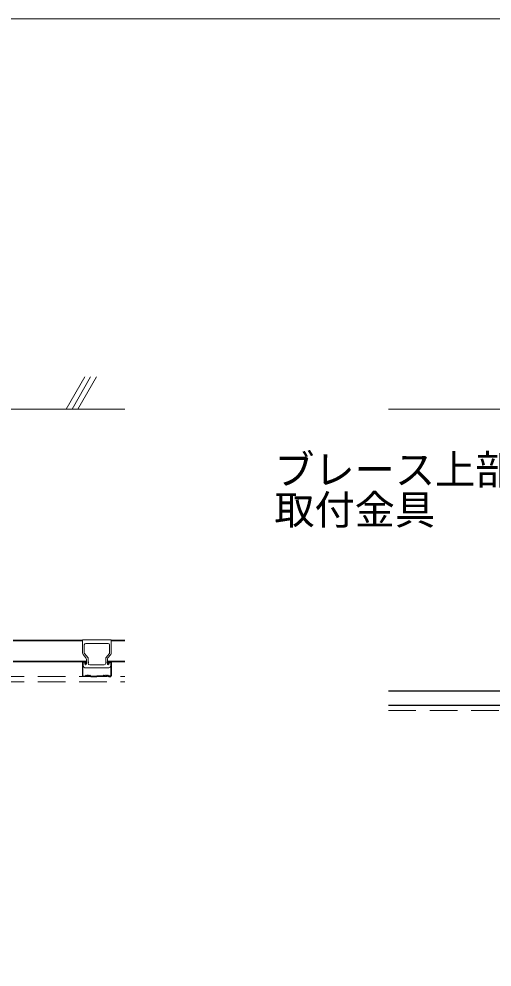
# Model space of a CAD drawing. Units: millimetres, scale not verified. Extents: x -7800 to 7800, y -5387 to 5300.
# Drawn here: x -5097 to -4273, y 170 to 1820 of the extents above; entities that cross this region are included whole.
import ezdxf
from ezdxf.enums import TextEntityAlignment as Align

# ---------------------------------------------------------------- set-up
doc = ezdxf.new("R2010")
doc.units = ezdxf.units.MM
doc.header["$LTSCALE"] = 40
doc.linetypes.add('DASHED1', pattern=[1.8, 1.2, -0.6])
for name, color, linetype, lineweight in [('7-2_野縁受け', 3, 'Continuous', 18), ('7-3_野縁', 2, 'Continuous', 25), ('7-6_文字', 7, 'Continuous', 18), ('7-9_躯体他', 4, 'Continuous', 9), ('7-A_クリップ', 7, 'Continuous', 18), ('7-D_パネル', 4, 'DASHED1', 9), ('F-3_野縁', 3, 'Continuous', 18)]:
    doc.layers.add(name, color=color, linetype=linetype, lineweight=lineweight)
doc.styles.add('ＭＳ ゴシック', font='')
doc.styles.get('ＭＳ ゴシック').set_extended_font_data('MS Gothic')

msp = doc.modelspace()

# ---------------------------------------------------------------- linework, layer by layer
at = {"layer": '7-2_野縁受け'}
for p, q in [((-5107.23, 738.74), (-4986.08, 738.74)), ((-5107.23, 737.54), (-4986.08, 737.54)), ((-4936.08, 738.74), (-4912.47, 738.74)), ((-4936.08, 737.54), (-4912.47, 737.54)), ((-5107.23, 701.94), (-4979.33, 701.94)), ((-5107.23, 700.74), (-4979.33, 700.74)), ((-4942.83, 701.94), (-4912.47, 701.94)), ((-4942.83, 700.74), (-4912.47, 700.74))]:
    msp.add_line(p, q, dxfattribs=at)
at = {"layer": '7-3_野縁'}
for p, q in [((-4986.08, 699.74), (-4986.08, 676.78)), ((-4985.58, 676.76), (-4985.58, 699.74)), ((-4982.08, 700.74), (-4985.08, 700.74)), ((-4982.08, 700.24), (-4985.08, 700.24)), ((-4981.58, 697.74), (-4981.58, 699.74)), ((-4981.58, 697.74), (-4981.08, 697.74)), ((-4981.08, 697.74), (-4981.08, 699.74)), ((-4976.33, 700.74), (-4976.33, 698.59)), ((-4945.83, 700.74), (-4945.83, 698.59)), ((-4941.08, 697.74), (-4941.08, 699.74)), ((-4940.58, 697.74), (-4941.08, 697.74)), ((-4940.58, 697.74), (-4940.58, 699.74)), ((-4940.08, 700.74), (-4937.08, 700.74)), ((-4940.08, 700.24), (-4937.08, 700.24)), ((-4936.58, 676.76), (-4936.58, 699.74)), ((-4936.08, 699.74), (-4936.08, 676.78)), ((-4980.43, 677.09), (-4981.14, 676.38)), ((-4981.14, 676.38), (-4980.43, 677.09)), ((-4980.08, 676.74), (-4980.79, 676.03)), ((-4980.08, 676.74), (-4980.79, 676.03)), ((-4973.08, 676.74), (-4972.37, 676.03)), ((-4972.73, 677.09), (-4972.02, 676.38)), ((-4949.43, 677.09), (-4950.14, 676.38)), ((-4949.08, 676.74), (-4949.78, 676.03)), ((-4942.08, 676.74), (-4941.37, 676.03)), ((-4942.08, 676.74), (-4941.37, 676.03)), ((-4941.72, 677.09), (-4941.02, 676.38)), ((-4941.02, 676.38), (-4941.72, 677.09)), ((-4985.08, 676.24), (-4981.49, 676.24)), ((-4985.08, 676.24), (-4981.49, 676.24)), ((-4981.49, 675.74), (-4985.08, 675.74)), ((-4981.49, 675.74), (-4985.08, 675.74)), ((-4971.67, 676.24), (-4961.08, 676.24)), ((-4971.67, 675.74), (-4961.08, 675.74)), ((-4950.49, 676.24), (-4961.08, 676.24)), ((-4950.49, 675.74), (-4961.08, 675.74)), ((-4937.08, 676.24), (-4940.66, 676.24)), ((-4937.08, 676.24), (-4940.66, 676.24)), ((-4940.66, 675.74), (-4937.08, 675.74)), ((-4940.66, 675.74), (-4937.08, 675.74)), ((-4453.6, 650.71), (-4135.17, 650.71)), ((-4453.6, 625.71), (-2155.95, 625.71))]:
    msp.add_line(p, q, dxfattribs=at)
for centre, radius, start, end in [((-4985.08, 699.74), 1, 90.00299, 180.00299), ((-4985.08, 699.74), 0.5, 90.00299, 180.00299), ((-4982.08, 699.74), 1, 0.00299, 90.00299), ((-4982.08, 699.74), 0.5, 0.00299, 90.00299), ((-4940.08, 699.74), 1, 89.99699, 179.99699), ((-4940.08, 699.74), 0.5, 89.99699, 179.99699), ((-4937.08, 699.74), 1, 359.99699, 89.99699), ((-4937.08, 699.74), 0.5, 359.99699, 89.99699), ((-4985.08, 676.74), 1, 177.476, 270), ((-4985.08, 676.74), 1, 177.476, 270), ((-4985.08, 676.74), 0.5, 177.476, 270), ((-4985.08, 676.74), 0.5, 177.476, 270), ((-4980.08, 676.74), 0.5, 46.39717, 135), ((-4978.83, 678.05), 1.81, 226.39717, 313.60281), ((-4978.83, 678.05), 1.31, 226.39717, 313.60281), ((-4977.58, 676.74), 0.5, 36.86989, 133.60281), ((-4976.58, 677.49), 1.25, 216.86989, 323.1301), ((-4976.58, 677.49), 0.75, 216.86989, 323.1301), ((-4975.58, 676.74), 0.5, 46.39717, 143.1301), ((-4975.58, 676.74), 0.5, 36.86989, 143.1301), ((-4974.33, 678.05), 1.81, 226.39717, 313.60281), ((-4974.33, 678.05), 1.31, 226.39717, 313.60281), ((-4973.08, 676.74), 0.5, 44.99998, 133.60281), ((-4949.08, 676.74), 0.5, 46.39719, 135.00002), ((-4947.83, 678.05), 1.81, 226.39719, 313.60283), ((-4947.83, 678.05), 1.31, 226.39719, 313.60283), ((-4946.58, 676.74), 0.5, 36.8699, 143.13011), ((-4946.58, 676.74), 0.5, 36.8699, 133.60283), ((-4945.58, 677.49), 1.25, 216.8699, 323.13011), ((-4945.58, 677.49), 0.75, 216.8699, 323.13011), ((-4944.58, 676.74), 0.5, 46.39719, 143.13011), ((-4943.33, 678.05), 1.81, 226.39719, 313.60283), ((-4943.33, 678.05), 1.31, 226.39719, 313.60283), ((-4942.08, 676.74), 0.5, 45, 133.60283), ((-4937.08, 676.74), 1, 269.99997, 2.524), ((-4937.08, 676.74), 1, 270, 2.524), ((-4937.08, 676.74), 0.5, 269.99997, 2.524), ((-4937.08, 676.74), 0.5, 270, 2.524), ((-4981.49, 676.74), 0.5, 270, 314.99998), ((-4981.49, 676.74), 0.5, 269.99998, 314.99998), ((-4981.49, 676.74), 1, 270, 314.99998), ((-4981.49, 676.74), 1, 270, 315), ((-4971.67, 676.74), 1, 225, 270), ((-4971.67, 676.74), 0.5, 225, 270), ((-4950.49, 676.74), 0.5, 270, 315), ((-4950.49, 676.74), 1, 270, 315), ((-4940.66, 676.74), 1, 225.00002, 270), ((-4940.66, 676.74), 1, 225, 270), ((-4940.66, 676.74), 0.5, 225.00002, 270), ((-4940.66, 676.74), 0.5, 225, 270)]:
    msp.add_arc(centre, radius, start, end, dxfattribs=at)
at = {"layer": '7-9_躯体他'}
for p, q in [((-5014.49, 1140.74), (-4982.05, 1196.94)), ((-5004.49, 1140.74), (-4972.05, 1196.94)), ((-4994.49, 1140.74), (-4962.05, 1196.94)), ((-7223.98, 1140.74), (-4912.47, 1140.74)), ((-4453.6, 1140.74), (-2155.95, 1140.74))]:
    msp.add_line(p, q, dxfattribs=at)
at = {"layer": '7-A_クリップ'}
for p, q in [((-4936.08, 739.14), (-4986.08, 739.14)), ((-4986.08, 716.1), (-4986.08, 739.14)), ((-4983.08, 716.1), (-4983.08, 730.64)), ((-4980.58, 733.14), (-4941.58, 733.14)), ((-4939.08, 716.1), (-4939.08, 730.64)), ((-4936.08, 716.1), (-4936.08, 739.14)), ((-4980.27, 707.75), (-4985.14, 713.52)), ((-4976.57, 708.01), (-4982.84, 715.45)), ((-4945.59, 708.01), (-4939.32, 715.45)), ((-4941.89, 707.75), (-4937.02, 713.52)), ((-4983.13, 700.24), (-4985.03, 700.24)), ((-4985.03, 693.64), (-4985.03, 700.24)), ((-4982.13, 699.24), (-4982.13, 697.24)), ((-4979.33, 705.17), (-4979.33, 700.24)), ((-4979.33, 697.24), (-4979.33, 700.24)), ((-4976.33, 707.37), (-4976.33, 698.59)), ((-4973.58, 695.84), (-4948.58, 695.84)), ((-4945.83, 707.37), (-4945.83, 698.59)), ((-4942.83, 705.17), (-4942.83, 700.24)), ((-4942.83, 697.24), (-4942.83, 700.24)), ((-4940.03, 699.24), (-4940.03, 697.24)), ((-4939.03, 700.24), (-4937.13, 700.24)), ((-4937.13, 693.64), (-4937.13, 700.24)), ((-4982.03, 690.64), (-4940.13, 690.64))]:
    msp.add_line(p, q, dxfattribs=at)
for centre, radius, start, end in [((-4980.58, 730.64), 2.5, 90, 180), ((-4941.58, 730.64), 2.5, 0, 90), ((-4982.08, 716.1), 4, 180, 220.15601), ((-4982.08, 716.1), 1, 180, 220.15601), ((-4940.08, 716.1), 1, 319.84401, 0), ((-4940.08, 716.1), 4, 319.84401, 0), ((-4982.03, 693.64), 3, 180, 270), ((-4983.13, 699.24), 1, 0, 90), ((-4980.73, 697.24), 1.4, 180, 0), ((-4983.33, 705.17), 4, 0, 40.15601), ((-4977.33, 707.37), 1, 0, 40.15601), ((-4973.58, 698.59), 2.75, 180, 270), ((-4948.58, 698.59), 2.75, 270, 0), ((-4944.83, 707.37), 1, 139.84401, 180), ((-4938.83, 705.17), 4, 139.84401, 180), ((-4941.43, 697.24), 1.4, 180, 0), ((-4940.13, 693.64), 3, 270, 0), ((-4939.03, 699.24), 1, 90, 180)]:
    msp.add_arc(centre, radius, start, end, dxfattribs=at)
at = {"layer": '7-D_パネル'}
for p, q in [((-7223.98, 675.74), (-4912.47, 675.74)), ((-7223.98, 666.24), (-4912.47, 666.24)), ((-4453.6, 616.21), (-2155.95, 616.21))]:
    msp.add_line(p, q, dxfattribs=at)
at = {"layer": 'F-3_野縁'}
msp.add_lwpolyline([(-7640, 1820), (-2090, 1820), (-2090, -4500)], dxfattribs=at)

# ---------------------------------------------------------------- texts
at = {"layer": '7-6_文字', "style": 'ＭＳ ゴシック'}
for s, p in [('ブレース上部', (-4652.31, 994.59)), ('取付金具\u3000\u3000', (-4652.31, 924.59))]:
    msp.add_text(s, height=51.32, dxfattribs=at).set_placement(p, align=Align.BOTTOM_LEFT)

doc.saveas('drawing.dxf')
